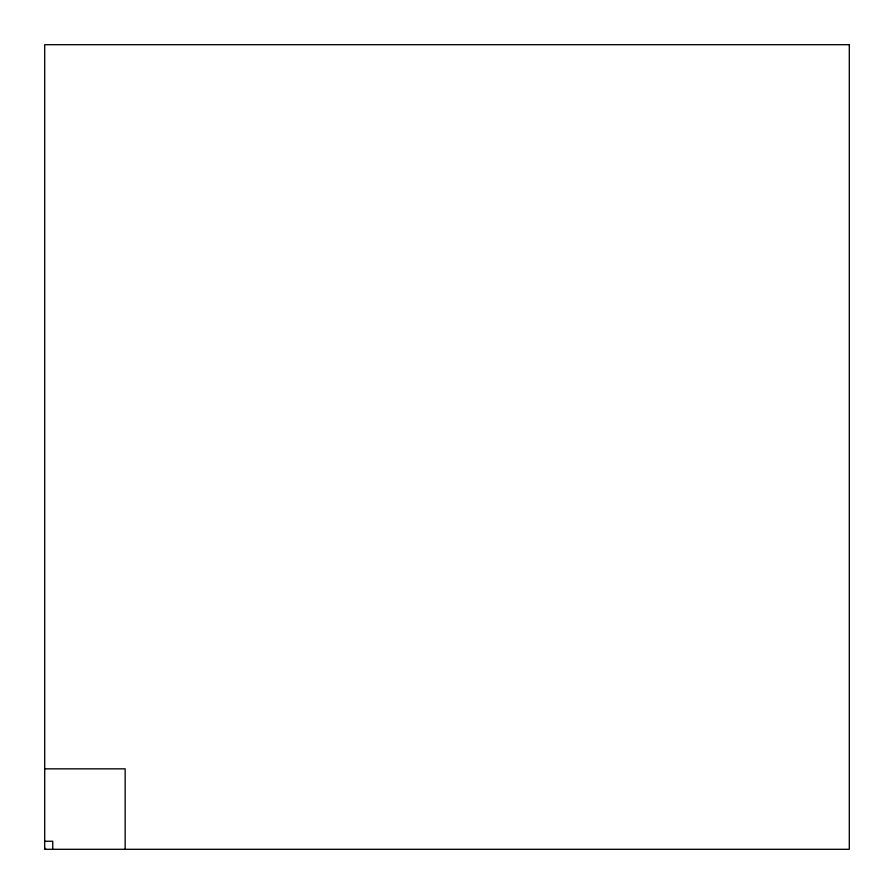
<?xml version="1.0" encoding="UTF-8"?>
<svg xmlns="http://www.w3.org/2000/svg" width="894" height="894" viewBox="0 0 894 894"><rect width="100%" height="100%" fill="white"/><g stroke="black" fill="none" stroke-linecap="round" stroke-linejoin="round"><path stroke-width="1.34" d="M44.7 768.84L125.16 768.84L125.16 849.3M44.7 841.254L52.746 841.254L52.746 849.3M44.7 848.495L45.505 848.495L45.505 849.3M849.3 44.7L44.7 44.7L44.7 849.3L849.3 849.3L849.3 44.7"/></g></svg>
